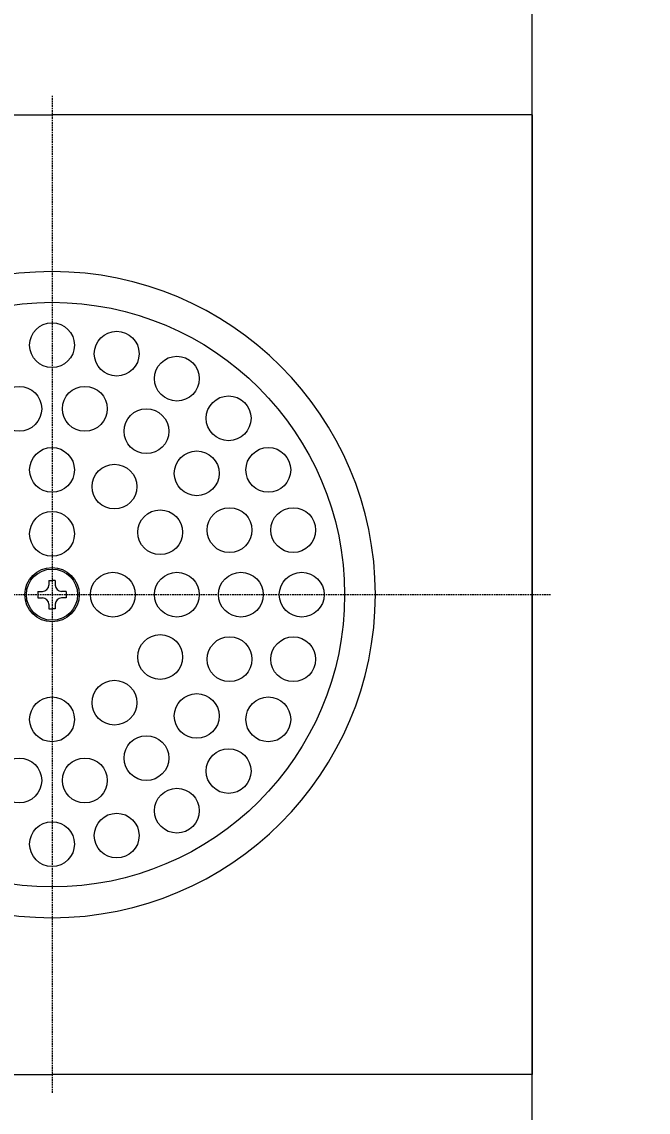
# Model space of a CAD drawing. Header units: millimetres. Extents: x -8913 to 62688, y -13000 to 43000.
# Drawn here: x 49532.8 to 49630.6, y 16244 to 16414.5 of the extents above; entities that cross this region are included whole.
import ezdxf

# ---------------------------------------------------------------- set-up
doc = ezdxf.new("R2010")
doc.units = ezdxf.units.MM
doc.header["$MEASUREMENT"] = 0
doc.header["$PDMODE"] = 1
doc.linetypes.add('1735 X DT-5BR-FFP$0$HIDDEN', pattern=[0.375, 0.25, -0.125])
doc.linetypes.add('HIDDEN', pattern=[0.375, 0.25, -0.125])
for name, color, linetype, lineweight in [('07--DIM-2', 2, 'Continuous', 25), ('1735 X DT-5BR-FFP$0$M--PLASTER-0', 8, 'Continuous', 9), ('1735 X DT-5BR-FFP$0$N--DRAINPOINT', 251, 'Continuous', 18), ('N--DRAINPOINT', 251, 'Continuous', 18), ('Z--X-REF', 7, 'Continuous', 0)]:
    doc.layers.add(name, color=color, linetype=linetype, lineweight=lineweight)
doc.styles.add('ISO', font='isocp2.shx', dxfattribs={"width": 0.8})
doc.dimstyles.new('1-100_AR', dxfattribs={"dimtxt": 225, "dimasz": 100, "dimexe": 100, "dimexo": 100, "dimgap": 0, "dimtad": 0, "dimdec": 0, "dimzin": 12, "dimdsep": 46, "dimtxsty": 'ISO', "dimblk": 'ARCHTICK', "dimcen": 100, "dimdle": 100, "dimclrd": 8, "dimclre": 9, "dimclrt": 2, "dimadec": 0, "dimazin": 0, "dimtfac": 1, "dimtdec": 0, "dimtmove": 0, "dimatfit": 2, "dimldrblk": 'ARCHTICK', "dimfxl": 1, "dimtvp": 0.75, "dimtolj": 1, "dimtzin": 12, "dimlwd": 9, "dimlwe": 9, "dimarcsym": 0})

# ---------------------------------------------------------------- blocks, each defined once
blk = doc.blocks.new('1735 X DT-5BR-FFP$0$FD_150x150')
at = {"layer": '1735 X DT-5BR-FFP$0$N--DRAINPOINT', "linetype": '1735 X DT-5BR-FFP$0$HIDDEN'}
for p, q in [((-25969.74, 12847.1), (-25969.74, 12691.1)), ((-26047.74, 12769.1), (-25891.74, 12769.1))]:
    blk.add_line(p, q, dxfattribs=at)
at = {"layer": '1735 X DT-5BR-FFP$0$N--DRAINPOINT', "ltscale": 5}
for p, q in [((-26044.74, 12844.1), (-25969.74, 12844.1)), ((-25894.74, 12844.1), (-25894.74, 12694.1)), ((-25970.24, 12771.3), (-25970.24, 12770.6)), ((-25970.24, 12771.3), (-25969.74, 12771.3)), ((-25969.24, 12771.3), (-25969.74, 12771.3)), ((-25969.24, 12771.3), (-25969.24, 12770.6)), ((-25971.94, 12769.6), (-25971.24, 12769.6)), ((-25971.94, 12769.6), (-25971.94, 12768.6)), ((-25967.54, 12769.6), (-25968.24, 12769.6)), ((-25967.54, 12769.6), (-25967.54, 12768.6)), ((-25971.94, 12768.6), (-25971.24, 12768.6)), ((-25970.24, 12767.6), (-25970.24, 12766.9)), ((-25969.24, 12767.6), (-25969.24, 12766.9)), ((-25967.54, 12768.6), (-25968.24, 12768.6)), ((-25919.24, 12769.1), (-25919.24, 12769.1)), ((-25970.24, 12766.9), (-25969.74, 12766.9)), ((-25969.24, 12766.9), (-25969.74, 12766.9)), ((-25894.74, 12694.1), (-25969.74, 12694.1)), ((-25917.24, 12694.1), (-25917.24, 12694.1))]:
    blk.add_line(p, q, dxfattribs=at)
at = {"layer": '1735 X DT-5BR-FFP$0$N--DRAINPOINT', "ltscale": 0.1}
for p, q in [((-25894.74, 12844.1), (-25969.74, 12844.1)), ((-25917.24, 12844.1), (-25917.24, 12844.1)), ((-25894.74, 12716.6), (-25894.74, 12716.6)), ((-26044.74, 12694.1), (-25969.74, 12694.1))]:
    blk.add_line(p, q, dxfattribs=at)
at = {"layer": '1735 X DT-5BR-FFP$0$N--DRAINPOINT', "ltscale": 5}
for points, knots in [([(-25969.74, 12819.6), (-25997.63, 12819.6), (-26020.24, 12796.99), (-26020.24, 12769.1), (-26020.24, 12741.21), (-25997.63, 12718.6), (-25969.74, 12718.6)], [0, 0, 0, 0, 1, 1, 1, 2, 2, 2, 2]), ([(-25969.74, 12718.6), (-25941.85, 12718.6), (-25919.24, 12741.21), (-25919.24, 12769.1), (-25919.24, 12796.99), (-25941.85, 12819.6), (-25969.74, 12819.6)], [0, 0, 0, 0, 1, 1, 1, 2, 2, 2, 2]), ([(-26015.44, 12769.1), (-26015.44, 12743.86), (-25994.98, 12723.4), (-25969.74, 12723.4), (-25944.5, 12723.4), (-25924.04, 12743.86), (-25924.04, 12769.1), (-25924.04, 12794.34), (-25944.5, 12814.8), (-25969.74, 12814.8), (-25994.98, 12814.8), (-26015.44, 12794.34), (-26015.44, 12769.1), (-26015.44, 12769.1), (-26015.44, 12769.1), (-26015.44, 12769.1)], [0, 0, 0, 0, 1, 1, 1, 2, 2, 2, 3, 3, 3, 4, 4, 4, 5, 5, 5, 5]), ([(-25973.24, 12808.1), (-25973.24, 12806.17), (-25971.67, 12804.6), (-25969.74, 12804.6), (-25967.81, 12804.6), (-25966.24, 12806.17), (-25966.24, 12808.1), (-25966.24, 12810.03), (-25967.81, 12811.6), (-25969.74, 12811.6), (-25971.67, 12811.6), (-25973.24, 12810.03), (-25973.24, 12808.1), (-25973.24, 12808.1), (-25973.24, 12808.1), (-25973.24, 12808.1)], [0, 0, 0, 0, 1, 1, 1, 2, 2, 2, 3, 3, 3, 4, 4, 4, 5, 5, 5, 5]), ([(-25963.14, 12806.77), (-25963.14, 12804.84), (-25961.58, 12803.27), (-25959.64, 12803.27), (-25957.71, 12803.27), (-25956.14, 12804.84), (-25956.14, 12806.77), (-25956.14, 12808.7), (-25957.71, 12810.27), (-25959.64, 12810.27), (-25961.58, 12810.27), (-25963.14, 12808.7), (-25963.14, 12806.77), (-25963.14, 12806.77), (-25963.14, 12806.77), (-25963.14, 12806.77)], [0, 0, 0, 0, 1, 1, 1, 2, 2, 2, 3, 3, 3, 4, 4, 4, 5, 5, 5, 5]), ([(-25953.74, 12802.87), (-25953.74, 12800.94), (-25952.17, 12799.37), (-25950.24, 12799.37), (-25948.3, 12799.37), (-25946.74, 12800.94), (-25946.74, 12802.87), (-25946.74, 12804.8), (-25948.3, 12806.37), (-25950.24, 12806.37), (-25952.17, 12806.37), (-25953.74, 12804.8), (-25953.74, 12802.87), (-25953.74, 12802.87), (-25953.74, 12802.87), (-25953.74, 12802.87)], [0, 0, 0, 0, 1, 1, 1, 2, 2, 2, 3, 3, 3, 4, 4, 4, 5, 5, 5, 5]), ([(-25978.36, 12798.15), (-25978.36, 12796.22), (-25976.79, 12794.65), (-25974.86, 12794.65), (-25972.93, 12794.65), (-25971.36, 12796.22), (-25971.36, 12798.15), (-25971.36, 12800.08), (-25972.93, 12801.65), (-25974.86, 12801.65), (-25976.79, 12801.65), (-25978.36, 12800.08), (-25978.36, 12798.15), (-25978.36, 12798.15), (-25978.36, 12798.15), (-25978.36, 12798.15)], [0, 0, 0, 0, 1, 1, 1, 2, 2, 2, 3, 3, 3, 4, 4, 4, 5, 5, 5, 5]), ([(-25968.12, 12798.15), (-25968.12, 12796.22), (-25966.55, 12794.65), (-25964.62, 12794.65), (-25962.68, 12794.65), (-25961.12, 12796.22), (-25961.12, 12798.15), (-25961.12, 12800.08), (-25962.68, 12801.65), (-25964.62, 12801.65), (-25966.55, 12801.65), (-25968.12, 12800.08), (-25968.12, 12798.15), (-25968.12, 12798.15), (-25968.12, 12798.15), (-25968.12, 12798.15)], [0, 0, 0, 0, 1, 1, 1, 2, 2, 2, 3, 3, 3, 4, 4, 4, 5, 5, 5, 5]), ([(-25945.66, 12796.67), (-25945.66, 12794.74), (-25944.09, 12793.17), (-25942.16, 12793.17), (-25940.23, 12793.17), (-25938.66, 12794.74), (-25938.66, 12796.67), (-25938.66, 12798.61), (-25940.23, 12800.17), (-25942.16, 12800.17), (-25944.09, 12800.17), (-25945.66, 12798.61), (-25945.66, 12796.67), (-25945.66, 12796.67), (-25945.66, 12796.67), (-25945.66, 12796.67)], [0, 0, 0, 0, 1, 1, 1, 2, 2, 2, 3, 3, 3, 4, 4, 4, 5, 5, 5, 5]), ([(-25958.49, 12794.65), (-25958.49, 12792.71), (-25956.92, 12791.14), (-25954.99, 12791.14), (-25953.06, 12791.14), (-25951.49, 12792.71), (-25951.49, 12794.65), (-25951.49, 12796.58), (-25953.06, 12798.15), (-25954.99, 12798.15), (-25956.92, 12798.15), (-25958.49, 12796.58), (-25958.49, 12794.65), (-25958.49, 12794.65), (-25958.49, 12794.65), (-25958.49, 12794.65)], [0, 0, 0, 0, 1, 1, 1, 2, 2, 2, 3, 3, 3, 4, 4, 4, 5, 5, 5, 5]), ([(-25973.24, 12788.6), (-25973.24, 12786.66), (-25971.67, 12785.1), (-25969.74, 12785.1), (-25967.81, 12785.1), (-25966.24, 12786.66), (-25966.24, 12788.6), (-25966.24, 12790.53), (-25967.81, 12792.1), (-25969.74, 12792.1), (-25971.67, 12792.1), (-25973.24, 12790.53), (-25973.24, 12788.6), (-25973.24, 12788.6), (-25973.24, 12788.6), (-25973.24, 12788.6)], [0, 0, 0, 0, 1, 1, 1, 2, 2, 2, 3, 3, 3, 4, 4, 4, 5, 5, 5, 5]), ([(-25950.64, 12788.06), (-25950.64, 12786.13), (-25949.07, 12784.56), (-25947.14, 12784.56), (-25945.21, 12784.56), (-25943.64, 12786.13), (-25943.64, 12788.06), (-25943.64, 12789.99), (-25945.21, 12791.56), (-25947.14, 12791.56), (-25949.07, 12791.56), (-25950.64, 12789.99), (-25950.64, 12788.06), (-25950.64, 12788.06), (-25950.64, 12788.06), (-25950.64, 12788.06)], [0, 0, 0, 0, 1, 1, 1, 2, 2, 2, 3, 3, 3, 4, 4, 4, 5, 5, 5, 5]), ([(-25939.46, 12788.6), (-25939.46, 12786.66), (-25937.9, 12785.1), (-25935.96, 12785.1), (-25934.03, 12785.1), (-25932.46, 12786.66), (-25932.46, 12788.6), (-25932.46, 12790.53), (-25934.03, 12792.1), (-25935.96, 12792.1), (-25937.9, 12792.1), (-25939.46, 12790.53), (-25939.46, 12788.6), (-25939.46, 12788.6), (-25939.46, 12788.6), (-25939.46, 12788.6)], [0, 0, 0, 0, 1, 1, 1, 2, 2, 2, 3, 3, 3, 4, 4, 4, 5, 5, 5, 5]), ([(-25963.49, 12785.98), (-25963.49, 12784.05), (-25961.92, 12782.49), (-25959.99, 12782.49), (-25958.05, 12782.49), (-25956.49, 12784.05), (-25956.49, 12785.98), (-25956.49, 12787.92), (-25958.05, 12789.48), (-25959.99, 12789.48), (-25961.92, 12789.48), (-25963.49, 12787.92), (-25963.49, 12785.98), (-25963.49, 12785.98), (-25963.49, 12785.98), (-25963.49, 12785.98)], [0, 0, 0, 0, 1, 1, 1, 2, 2, 2, 3, 3, 3, 4, 4, 4, 5, 5, 5, 5]), ([(-25973.24, 12778.6), (-25973.24, 12776.67), (-25971.67, 12775.1), (-25969.74, 12775.1), (-25967.81, 12775.1), (-25966.24, 12776.67), (-25966.24, 12778.6), (-25966.24, 12780.53), (-25967.81, 12782.1), (-25969.74, 12782.1), (-25971.67, 12782.1), (-25973.24, 12780.53), (-25973.24, 12778.6), (-25973.24, 12778.6), (-25973.24, 12778.6), (-25973.24, 12778.6)], [0, 0, 0, 0, 1, 1, 1, 2, 2, 2, 3, 3, 3, 4, 4, 4, 5, 5, 5, 5]), ([(-25956.35, 12778.85), (-25956.35, 12776.91), (-25954.78, 12775.35), (-25952.85, 12775.35), (-25950.92, 12775.35), (-25949.35, 12776.91), (-25949.35, 12778.85), (-25949.35, 12780.78), (-25950.92, 12782.35), (-25952.85, 12782.35), (-25954.78, 12782.35), (-25956.35, 12780.78), (-25956.35, 12778.85), (-25956.35, 12778.85), (-25956.35, 12778.85), (-25956.35, 12778.85)], [0, 0, 0, 0, 1, 1, 1, 2, 2, 2, 3, 3, 3, 4, 4, 4, 5, 5, 5, 5]), ([(-25945.52, 12779.19), (-25945.52, 12777.25), (-25943.95, 12775.69), (-25942.02, 12775.69), (-25940.08, 12775.69), (-25938.52, 12777.25), (-25938.52, 12779.19), (-25938.52, 12781.12), (-25940.08, 12782.69), (-25942.02, 12782.69), (-25943.95, 12782.69), (-25945.52, 12781.12), (-25945.52, 12779.19), (-25945.52, 12779.19), (-25945.52, 12779.19), (-25945.52, 12779.19)], [0, 0, 0, 0, 1, 1, 1, 2, 2, 2, 3, 3, 3, 4, 4, 4, 5, 5, 5, 5]), ([(-25935.57, 12779.19), (-25935.57, 12777.26), (-25934, 12775.69), (-25932.07, 12775.69), (-25930.13, 12775.69), (-25928.57, 12777.26), (-25928.57, 12779.19), (-25928.57, 12781.12), (-25930.13, 12782.69), (-25932.07, 12782.69), (-25934, 12782.69), (-25935.57, 12781.12), (-25935.57, 12779.19), (-25935.57, 12779.19), (-25935.57, 12779.19), (-25935.57, 12779.19)], [0, 0, 0, 0, 1, 1, 1, 2, 2, 2, 3, 3, 3, 4, 4, 4, 5, 5, 5, 5]), ([(-25973.99, 12769.1), (-25973.99, 12766.75), (-25972.08, 12764.85), (-25969.74, 12764.85), (-25967.39, 12764.85), (-25965.49, 12766.75), (-25965.49, 12769.1), (-25965.49, 12771.44), (-25967.39, 12773.35), (-25969.74, 12773.35), (-25972.08, 12773.35), (-25973.99, 12771.44), (-25973.99, 12769.1), (-25973.99, 12769.1), (-25973.99, 12769.1), (-25973.99, 12769.1)], [0, 0, 0, 0, 1, 1, 1, 2, 2, 2, 3, 3, 3, 4, 4, 4, 5, 5, 5, 5]), ([(-25973.74, 12769.1), (-25973.74, 12766.89), (-25971.95, 12765.1), (-25969.74, 12765.1), (-25967.53, 12765.1), (-25965.74, 12766.89), (-25965.74, 12769.1), (-25965.74, 12771.31), (-25967.53, 12773.1), (-25969.74, 12773.1), (-25971.95, 12773.1), (-25973.74, 12771.31), (-25973.74, 12769.1), (-25973.74, 12769.1), (-25973.74, 12769.1), (-25973.74, 12769.1)], [0, 0, 0, 0, 1, 1, 1, 2, 2, 2, 3, 3, 3, 4, 4, 4, 5, 5, 5, 5]), ([(-25963.74, 12769.1), (-25963.74, 12767.17), (-25962.17, 12765.6), (-25960.24, 12765.6), (-25958.31, 12765.6), (-25956.74, 12767.17), (-25956.74, 12769.1), (-25956.74, 12771.03), (-25958.31, 12772.6), (-25960.24, 12772.6), (-25962.17, 12772.6), (-25963.74, 12771.03), (-25963.74, 12769.1), (-25963.74, 12769.1), (-25963.74, 12769.1), (-25963.74, 12769.1)], [0, 0, 0, 0, 1, 1, 1, 2, 2, 2, 3, 3, 3, 4, 4, 4, 5, 5, 5, 5]), ([(-25953.74, 12769.1), (-25953.74, 12767.17), (-25952.17, 12765.6), (-25950.24, 12765.6), (-25948.3, 12765.6), (-25946.74, 12767.17), (-25946.74, 12769.1), (-25946.74, 12771.03), (-25948.3, 12772.6), (-25950.24, 12772.6), (-25952.17, 12772.6), (-25953.74, 12771.03), (-25953.74, 12769.1), (-25953.74, 12769.1), (-25953.74, 12769.1), (-25953.74, 12769.1)], [0, 0, 0, 0, 1, 1, 1, 2, 2, 2, 3, 3, 3, 4, 4, 4, 5, 5, 5, 5]), ([(-25943.74, 12769.1), (-25943.74, 12767.17), (-25942.17, 12765.6), (-25940.24, 12765.6), (-25938.31, 12765.6), (-25936.74, 12767.17), (-25936.74, 12769.1), (-25936.74, 12771.03), (-25938.31, 12772.6), (-25940.24, 12772.6), (-25942.17, 12772.6), (-25943.74, 12771.03), (-25943.74, 12769.1), (-25943.74, 12769.1), (-25943.74, 12769.1), (-25943.74, 12769.1)], [0, 0, 0, 0, 1, 1, 1, 2, 2, 2, 3, 3, 3, 4, 4, 4, 5, 5, 5, 5]), ([(-25934.24, 12769.1), (-25934.24, 12767.17), (-25932.67, 12765.6), (-25930.74, 12765.6), (-25928.81, 12765.6), (-25927.24, 12767.17), (-25927.24, 12769.1), (-25927.24, 12771.03), (-25928.81, 12772.6), (-25930.74, 12772.6), (-25932.67, 12772.6), (-25934.24, 12771.03), (-25934.24, 12769.1), (-25934.24, 12769.1), (-25934.24, 12769.1), (-25934.24, 12769.1)], [0, 0, 0, 0, 1, 1, 1, 2, 2, 2, 3, 3, 3, 4, 4, 4, 5, 5, 5, 5]), ([(-25956.35, 12759.35), (-25956.35, 12757.41), (-25954.78, 12755.85), (-25952.85, 12755.85), (-25950.92, 12755.85), (-25949.35, 12757.41), (-25949.35, 12759.35), (-25949.35, 12761.28), (-25950.92, 12762.85), (-25952.85, 12762.85), (-25954.78, 12762.85), (-25956.35, 12761.28), (-25956.35, 12759.35), (-25956.35, 12759.35), (-25956.35, 12759.35), (-25956.35, 12759.35)], [0, 0, 0, 0, 1, 1, 1, 2, 2, 2, 3, 3, 3, 4, 4, 4, 5, 5, 5, 5]), ([(-25945.52, 12759.01), (-25945.52, 12757.07), (-25943.95, 12755.51), (-25942.02, 12755.51), (-25940.08, 12755.51), (-25938.52, 12757.07), (-25938.52, 12759.01), (-25938.52, 12760.94), (-25940.08, 12762.51), (-25942.02, 12762.51), (-25943.95, 12762.51), (-25945.52, 12760.94), (-25945.52, 12759.01), (-25945.52, 12759.01), (-25945.52, 12759.01), (-25945.52, 12759.01)], [0, 0, 0, 0, 1, 1, 1, 2, 2, 2, 3, 3, 3, 4, 4, 4, 5, 5, 5, 5]), ([(-25935.57, 12759), (-25935.57, 12757.07), (-25934, 12755.5), (-25932.07, 12755.5), (-25930.13, 12755.5), (-25928.57, 12757.07), (-25928.57, 12759), (-25928.57, 12760.94), (-25930.13, 12762.5), (-25932.07, 12762.5), (-25934, 12762.5), (-25935.57, 12760.94), (-25935.57, 12759), (-25935.57, 12759), (-25935.57, 12759), (-25935.57, 12759)], [0, 0, 0, 0, 1, 1, 1, 2, 2, 2, 3, 3, 3, 4, 4, 4, 5, 5, 5, 5]), ([(-25963.49, 12752.21), (-25963.49, 12750.28), (-25961.92, 12748.71), (-25959.99, 12748.71), (-25958.05, 12748.71), (-25956.49, 12750.28), (-25956.49, 12752.21), (-25956.49, 12754.14), (-25958.05, 12755.71), (-25959.99, 12755.71), (-25961.92, 12755.71), (-25963.49, 12754.14), (-25963.49, 12752.21), (-25963.49, 12752.21), (-25963.49, 12752.21), (-25963.49, 12752.21)], [0, 0, 0, 0, 1, 1, 1, 2, 2, 2, 3, 3, 3, 4, 4, 4, 5, 5, 5, 5]), ([(-25973.24, 12749.6), (-25973.24, 12747.66), (-25971.67, 12746.1), (-25969.74, 12746.1), (-25967.81, 12746.1), (-25966.24, 12747.66), (-25966.24, 12749.6), (-25966.24, 12751.53), (-25967.81, 12753.1), (-25969.74, 12753.1), (-25971.67, 12753.1), (-25973.24, 12751.53), (-25973.24, 12749.6), (-25973.24, 12749.6), (-25973.24, 12749.6), (-25973.24, 12749.6)], [0, 0, 0, 0, 1, 1, 1, 2, 2, 2, 3, 3, 3, 4, 4, 4, 5, 5, 5, 5]), ([(-25950.64, 12750.13), (-25950.64, 12748.2), (-25949.07, 12746.64), (-25947.14, 12746.64), (-25945.21, 12746.64), (-25943.64, 12748.2), (-25943.64, 12750.13), (-25943.64, 12752.07), (-25945.21, 12753.63), (-25947.14, 12753.63), (-25949.07, 12753.63), (-25950.64, 12752.07), (-25950.64, 12750.13), (-25950.64, 12750.13), (-25950.64, 12750.13), (-25950.64, 12750.13)], [0, 0, 0, 0, 1, 1, 1, 2, 2, 2, 3, 3, 3, 4, 4, 4, 5, 5, 5, 5]), ([(-25939.46, 12749.6), (-25939.46, 12747.66), (-25937.9, 12746.1), (-25935.96, 12746.1), (-25934.03, 12746.1), (-25932.46, 12747.66), (-25932.46, 12749.6), (-25932.46, 12751.53), (-25934.03, 12753.1), (-25935.96, 12753.1), (-25937.9, 12753.1), (-25939.46, 12751.53), (-25939.46, 12749.6), (-25939.46, 12749.6), (-25939.46, 12749.6), (-25939.46, 12749.6)], [0, 0, 0, 0, 1, 1, 1, 2, 2, 2, 3, 3, 3, 4, 4, 4, 5, 5, 5, 5]), ([(-25958.49, 12743.55), (-25958.49, 12741.62), (-25956.92, 12740.05), (-25954.99, 12740.05), (-25953.06, 12740.05), (-25951.49, 12741.62), (-25951.49, 12743.55), (-25951.49, 12745.48), (-25953.06, 12747.05), (-25954.99, 12747.05), (-25956.92, 12747.05), (-25958.49, 12745.48), (-25958.49, 12743.55), (-25958.49, 12743.55), (-25958.49, 12743.55), (-25958.49, 12743.55)], [0, 0, 0, 0, 1, 1, 1, 2, 2, 2, 3, 3, 3, 4, 4, 4, 5, 5, 5, 5]), ([(-25945.66, 12741.52), (-25945.66, 12739.59), (-25944.09, 12738.02), (-25942.16, 12738.02), (-25940.23, 12738.02), (-25938.66, 12739.59), (-25938.66, 12741.52), (-25938.66, 12743.45), (-25940.23, 12745.02), (-25942.16, 12745.02), (-25944.09, 12745.02), (-25945.66, 12743.45), (-25945.66, 12741.52), (-25945.66, 12741.52), (-25945.66, 12741.52), (-25945.66, 12741.52)], [0, 0, 0, 0, 1, 1, 1, 2, 2, 2, 3, 3, 3, 4, 4, 4, 5, 5, 5, 5]), ([(-25978.36, 12740.05), (-25978.36, 12738.11), (-25976.79, 12736.55), (-25974.86, 12736.55), (-25972.93, 12736.55), (-25971.36, 12738.11), (-25971.36, 12740.05), (-25971.36, 12741.98), (-25972.93, 12743.55), (-25974.86, 12743.55), (-25976.79, 12743.55), (-25978.36, 12741.98), (-25978.36, 12740.05), (-25978.36, 12740.05), (-25978.36, 12740.05), (-25978.36, 12740.05)], [0, 0, 0, 0, 1, 1, 1, 2, 2, 2, 3, 3, 3, 4, 4, 4, 5, 5, 5, 5]), ([(-25968.12, 12740.05), (-25968.12, 12738.11), (-25966.55, 12736.55), (-25964.62, 12736.55), (-25962.68, 12736.55), (-25961.12, 12738.11), (-25961.12, 12740.05), (-25961.12, 12741.98), (-25962.68, 12743.55), (-25964.62, 12743.55), (-25966.55, 12743.55), (-25968.12, 12741.98), (-25968.12, 12740.05), (-25968.12, 12740.05), (-25968.12, 12740.05), (-25968.12, 12740.05)], [0, 0, 0, 0, 1, 1, 1, 2, 2, 2, 3, 3, 3, 4, 4, 4, 5, 5, 5, 5]), ([(-25953.74, 12735.32), (-25953.74, 12733.39), (-25952.17, 12731.82), (-25950.24, 12731.82), (-25948.3, 12731.82), (-25946.74, 12733.39), (-25946.74, 12735.32), (-25946.74, 12737.25), (-25948.3, 12738.82), (-25950.24, 12738.82), (-25952.17, 12738.82), (-25953.74, 12737.25), (-25953.74, 12735.32), (-25953.74, 12735.32), (-25953.74, 12735.32), (-25953.74, 12735.32)], [0, 0, 0, 0, 1, 1, 1, 2, 2, 2, 3, 3, 3, 4, 4, 4, 5, 5, 5, 5]), ([(-25973.24, 12730.1), (-25973.24, 12728.17), (-25971.67, 12726.6), (-25969.74, 12726.6), (-25967.81, 12726.6), (-25966.24, 12728.17), (-25966.24, 12730.1), (-25966.24, 12732.03), (-25967.81, 12733.6), (-25969.74, 12733.6), (-25971.67, 12733.6), (-25973.24, 12732.03), (-25973.24, 12730.1), (-25973.24, 12730.1), (-25973.24, 12730.1), (-25973.24, 12730.1)], [0, 0, 0, 0, 1, 1, 1, 2, 2, 2, 3, 3, 3, 4, 4, 4, 5, 5, 5, 5]), ([(-25963.14, 12731.43), (-25963.14, 12729.49), (-25961.58, 12727.93), (-25959.64, 12727.93), (-25957.71, 12727.93), (-25956.14, 12729.49), (-25956.14, 12731.43), (-25956.14, 12733.36), (-25957.71, 12734.93), (-25959.64, 12734.93), (-25961.58, 12734.93), (-25963.14, 12733.36), (-25963.14, 12731.43), (-25963.14, 12731.43), (-25963.14, 12731.43), (-25963.14, 12731.43)], [0, 0, 0, 0, 1, 1, 1, 2, 2, 2, 3, 3, 3, 4, 4, 4, 5, 5, 5, 5])]:
    blk.add_open_spline(points, degree=3, knots=knots, dxfattribs=at)
for points in [[(-25971.24, 12769.6), (-25970.69, 12769.6), (-25970.24, 12770.05), (-25970.24, 12770.6)], [(-25969.24, 12770.6), (-25969.24, 12770.05), (-25968.79, 12769.6), (-25968.24, 12769.6)], [(-25970.24, 12767.6), (-25970.24, 12768.15), (-25970.69, 12768.6), (-25971.24, 12768.6)], [(-25968.24, 12768.6), (-25968.79, 12768.6), (-25969.24, 12768.15), (-25969.24, 12767.6)]]:
    blk.add_open_spline(points, degree=3, dxfattribs=at)
blk = doc.blocks.new('1735 X DT-5BR-FFP$0$DT FF_DRAIN POINT')
at = {"layer": '1735 X DT-5BR-FFP$0$N--DRAINPOINT', "ltscale": 5}
blk.add_blockref('1735 X DT-5BR-FFP$0$FD_150x150', (82353.7, 3645.8), dxfattribs=at)
blk = doc.blocks.new('1735 X DT-5BR-FFP')
at = {"layer": '1735 X DT-5BR-FFP$0$M--PLASTER-0'}
blk.add_lwpolyline([(11575, 16950.03), (11575, 16025.02), (13825, 16024.9), (13825, 16624.9), (14725, 16624.9), (14725, 17149.9)], dxfattribs=at)
at = {"layer": '1735 X DT-5BR-FFP$0$N--DRAINPOINT', "ltscale": 5}
blk.add_blockref('1735 X DT-5BR-FFP$0$DT FF_DRAIN POINT', (-42633.98, -90), dxfattribs=at)
blk = doc.blocks.new('_ArchTick')
at = {"color": 0, "const_width": 0.15}
blk.add_lwpolyline([(-0.5, -0.5), (0.5, 0.5)], dxfattribs=at)
blk = doc.blocks.new('*D24')
at = {"layer": '07--DIM-2', "color": 8, "lineweight": 9, "transparency": 16777216}
blk.add_line((49662.14, 17950), (49662.14, 15900), dxfattribs=at)
at = {"layer": '07--DIM-2', "color": 9, "lineweight": 9, "transparency": 16777216}
for p, q in [((49937.5, 17850), (49562.14, 17850)), ((49637.5, 16000), (49562.14, 16000))]:
    blk.add_line(p, q, dxfattribs=at)
at = {"layer": 'Defpoints', "color": 0, "transparency": 16777216}
for p in [(50037.5, 17850), (49662.14, 16000), (49737.5, 16000)]:
    blk.add_point(p, dxfattribs=at)
at = {"layer": '07--DIM-2', "color": 8, "lineweight": 9, "transparency": 16777216, "xscale": 100, "yscale": 100, "zscale": 100}
for p, rotation in [((49662.14, 17850), 90), ((49662.14, 16000), 270)]:
    blk.add_blockref('_ArchTick', p, dxfattribs=dict(at, rotation=rotation))
at = {"layer": '07--DIM-2', "color": 2, "transparency": 16777216, "insert": (49493.39, 16925), "char_height": 225, "attachment_point": 5, "rotation": 90, "style": 'ISO'}
blk.add_mtext('\\A1;1850', dxfattribs=at)
blk = doc.blocks.new('FD_150x150')
at = {"layer": 'N--DRAINPOINT', "linetype": 'HIDDEN'}
for p, q in [((-25969.74, 12847.1), (-25969.74, 12691.1)), ((-26047.74, 12769.1), (-25891.74, 12769.1))]:
    blk.add_line(p, q, dxfattribs=at)
at = {"layer": 'N--DRAINPOINT', "ltscale": 5}
for p, q in [((-26044.74, 12844.1), (-25969.74, 12844.1)), ((-25894.74, 12844.1), (-25894.74, 12694.1)), ((-25970.24, 12771.3), (-25970.24, 12770.6)), ((-25970.24, 12771.3), (-25969.74, 12771.3)), ((-25969.24, 12771.3), (-25969.74, 12771.3)), ((-25969.24, 12771.3), (-25969.24, 12770.6)), ((-25971.94, 12769.6), (-25971.24, 12769.6)), ((-25971.94, 12769.6), (-25971.94, 12768.6)), ((-25967.54, 12769.6), (-25968.24, 12769.6)), ((-25967.54, 12769.6), (-25967.54, 12768.6)), ((-25971.94, 12768.6), (-25971.24, 12768.6)), ((-25970.24, 12767.6), (-25970.24, 12766.9)), ((-25969.24, 12767.6), (-25969.24, 12766.9)), ((-25967.54, 12768.6), (-25968.24, 12768.6)), ((-25919.24, 12769.1), (-25919.24, 12769.1)), ((-25970.24, 12766.9), (-25969.74, 12766.9)), ((-25969.24, 12766.9), (-25969.74, 12766.9)), ((-25894.74, 12694.1), (-25969.74, 12694.1)), ((-25917.24, 12694.1), (-25917.24, 12694.1))]:
    blk.add_line(p, q, dxfattribs=at)
at = {"layer": 'N--DRAINPOINT', "ltscale": 0.1}
for p, q in [((-25894.74, 12844.1), (-25969.74, 12844.1)), ((-25917.24, 12844.1), (-25917.24, 12844.1)), ((-25894.74, 12716.6), (-25894.74, 12716.6)), ((-26044.74, 12694.1), (-25969.74, 12694.1))]:
    blk.add_line(p, q, dxfattribs=at)
at = {"layer": 'N--DRAINPOINT', "ltscale": 5}
for points, knots in [([(-25969.74, 12819.6), (-25997.63, 12819.6), (-26020.24, 12796.99), (-26020.24, 12769.1), (-26020.24, 12741.21), (-25997.63, 12718.6), (-25969.74, 12718.6)], [0, 0, 0, 0, 1, 1, 1, 2, 2, 2, 2]), ([(-25969.74, 12718.6), (-25941.85, 12718.6), (-25919.24, 12741.21), (-25919.24, 12769.1), (-25919.24, 12796.99), (-25941.85, 12819.6), (-25969.74, 12819.6)], [0, 0, 0, 0, 1, 1, 1, 2, 2, 2, 2]), ([(-26015.44, 12769.1), (-26015.44, 12743.86), (-25994.98, 12723.4), (-25969.74, 12723.4), (-25944.5, 12723.4), (-25924.04, 12743.86), (-25924.04, 12769.1), (-25924.04, 12794.34), (-25944.5, 12814.8), (-25969.74, 12814.8), (-25994.98, 12814.8), (-26015.44, 12794.34), (-26015.44, 12769.1), (-26015.44, 12769.1), (-26015.44, 12769.1), (-26015.44, 12769.1)], [0, 0, 0, 0, 1, 1, 1, 2, 2, 2, 3, 3, 3, 4, 4, 4, 5, 5, 5, 5]), ([(-25973.24, 12808.1), (-25973.24, 12806.17), (-25971.67, 12804.6), (-25969.74, 12804.6), (-25967.81, 12804.6), (-25966.24, 12806.17), (-25966.24, 12808.1), (-25966.24, 12810.03), (-25967.81, 12811.6), (-25969.74, 12811.6), (-25971.67, 12811.6), (-25973.24, 12810.03), (-25973.24, 12808.1), (-25973.24, 12808.1), (-25973.24, 12808.1), (-25973.24, 12808.1)], [0, 0, 0, 0, 1, 1, 1, 2, 2, 2, 3, 3, 3, 4, 4, 4, 5, 5, 5, 5]), ([(-25963.14, 12806.77), (-25963.14, 12804.84), (-25961.58, 12803.27), (-25959.64, 12803.27), (-25957.71, 12803.27), (-25956.14, 12804.84), (-25956.14, 12806.77), (-25956.14, 12808.7), (-25957.71, 12810.27), (-25959.64, 12810.27), (-25961.58, 12810.27), (-25963.14, 12808.7), (-25963.14, 12806.77), (-25963.14, 12806.77), (-25963.14, 12806.77), (-25963.14, 12806.77)], [0, 0, 0, 0, 1, 1, 1, 2, 2, 2, 3, 3, 3, 4, 4, 4, 5, 5, 5, 5]), ([(-25953.74, 12802.87), (-25953.74, 12800.94), (-25952.17, 12799.37), (-25950.24, 12799.37), (-25948.3, 12799.37), (-25946.74, 12800.94), (-25946.74, 12802.87), (-25946.74, 12804.8), (-25948.3, 12806.37), (-25950.24, 12806.37), (-25952.17, 12806.37), (-25953.74, 12804.8), (-25953.74, 12802.87), (-25953.74, 12802.87), (-25953.74, 12802.87), (-25953.74, 12802.87)], [0, 0, 0, 0, 1, 1, 1, 2, 2, 2, 3, 3, 3, 4, 4, 4, 5, 5, 5, 5]), ([(-25978.36, 12798.15), (-25978.36, 12796.22), (-25976.79, 12794.65), (-25974.86, 12794.65), (-25972.93, 12794.65), (-25971.36, 12796.22), (-25971.36, 12798.15), (-25971.36, 12800.08), (-25972.93, 12801.65), (-25974.86, 12801.65), (-25976.79, 12801.65), (-25978.36, 12800.08), (-25978.36, 12798.15), (-25978.36, 12798.15), (-25978.36, 12798.15), (-25978.36, 12798.15)], [0, 0, 0, 0, 1, 1, 1, 2, 2, 2, 3, 3, 3, 4, 4, 4, 5, 5, 5, 5]), ([(-25968.12, 12798.15), (-25968.12, 12796.22), (-25966.55, 12794.65), (-25964.62, 12794.65), (-25962.68, 12794.65), (-25961.12, 12796.22), (-25961.12, 12798.15), (-25961.12, 12800.08), (-25962.68, 12801.65), (-25964.62, 12801.65), (-25966.55, 12801.65), (-25968.12, 12800.08), (-25968.12, 12798.15), (-25968.12, 12798.15), (-25968.12, 12798.15), (-25968.12, 12798.15)], [0, 0, 0, 0, 1, 1, 1, 2, 2, 2, 3, 3, 3, 4, 4, 4, 5, 5, 5, 5]), ([(-25945.66, 12796.67), (-25945.66, 12794.74), (-25944.09, 12793.17), (-25942.16, 12793.17), (-25940.23, 12793.17), (-25938.66, 12794.74), (-25938.66, 12796.67), (-25938.66, 12798.61), (-25940.23, 12800.17), (-25942.16, 12800.17), (-25944.09, 12800.17), (-25945.66, 12798.61), (-25945.66, 12796.67), (-25945.66, 12796.67), (-25945.66, 12796.67), (-25945.66, 12796.67)], [0, 0, 0, 0, 1, 1, 1, 2, 2, 2, 3, 3, 3, 4, 4, 4, 5, 5, 5, 5]), ([(-25958.49, 12794.65), (-25958.49, 12792.71), (-25956.92, 12791.14), (-25954.99, 12791.14), (-25953.06, 12791.14), (-25951.49, 12792.71), (-25951.49, 12794.65), (-25951.49, 12796.58), (-25953.06, 12798.15), (-25954.99, 12798.15), (-25956.92, 12798.15), (-25958.49, 12796.58), (-25958.49, 12794.65), (-25958.49, 12794.65), (-25958.49, 12794.65), (-25958.49, 12794.65)], [0, 0, 0, 0, 1, 1, 1, 2, 2, 2, 3, 3, 3, 4, 4, 4, 5, 5, 5, 5]), ([(-25973.24, 12788.6), (-25973.24, 12786.66), (-25971.67, 12785.1), (-25969.74, 12785.1), (-25967.81, 12785.1), (-25966.24, 12786.66), (-25966.24, 12788.6), (-25966.24, 12790.53), (-25967.81, 12792.1), (-25969.74, 12792.1), (-25971.67, 12792.1), (-25973.24, 12790.53), (-25973.24, 12788.6), (-25973.24, 12788.6), (-25973.24, 12788.6), (-25973.24, 12788.6)], [0, 0, 0, 0, 1, 1, 1, 2, 2, 2, 3, 3, 3, 4, 4, 4, 5, 5, 5, 5]), ([(-25950.64, 12788.06), (-25950.64, 12786.13), (-25949.07, 12784.56), (-25947.14, 12784.56), (-25945.21, 12784.56), (-25943.64, 12786.13), (-25943.64, 12788.06), (-25943.64, 12789.99), (-25945.21, 12791.56), (-25947.14, 12791.56), (-25949.07, 12791.56), (-25950.64, 12789.99), (-25950.64, 12788.06), (-25950.64, 12788.06), (-25950.64, 12788.06), (-25950.64, 12788.06)], [0, 0, 0, 0, 1, 1, 1, 2, 2, 2, 3, 3, 3, 4, 4, 4, 5, 5, 5, 5]), ([(-25939.46, 12788.6), (-25939.46, 12786.66), (-25937.9, 12785.1), (-25935.96, 12785.1), (-25934.03, 12785.1), (-25932.46, 12786.66), (-25932.46, 12788.6), (-25932.46, 12790.53), (-25934.03, 12792.1), (-25935.96, 12792.1), (-25937.9, 12792.1), (-25939.46, 12790.53), (-25939.46, 12788.6), (-25939.46, 12788.6), (-25939.46, 12788.6), (-25939.46, 12788.6)], [0, 0, 0, 0, 1, 1, 1, 2, 2, 2, 3, 3, 3, 4, 4, 4, 5, 5, 5, 5]), ([(-25963.49, 12785.98), (-25963.49, 12784.05), (-25961.92, 12782.49), (-25959.99, 12782.49), (-25958.05, 12782.49), (-25956.49, 12784.05), (-25956.49, 12785.98), (-25956.49, 12787.92), (-25958.05, 12789.48), (-25959.99, 12789.48), (-25961.92, 12789.48), (-25963.49, 12787.92), (-25963.49, 12785.98), (-25963.49, 12785.98), (-25963.49, 12785.98), (-25963.49, 12785.98)], [0, 0, 0, 0, 1, 1, 1, 2, 2, 2, 3, 3, 3, 4, 4, 4, 5, 5, 5, 5]), ([(-25973.24, 12778.6), (-25973.24, 12776.67), (-25971.67, 12775.1), (-25969.74, 12775.1), (-25967.81, 12775.1), (-25966.24, 12776.67), (-25966.24, 12778.6), (-25966.24, 12780.53), (-25967.81, 12782.1), (-25969.74, 12782.1), (-25971.67, 12782.1), (-25973.24, 12780.53), (-25973.24, 12778.6), (-25973.24, 12778.6), (-25973.24, 12778.6), (-25973.24, 12778.6)], [0, 0, 0, 0, 1, 1, 1, 2, 2, 2, 3, 3, 3, 4, 4, 4, 5, 5, 5, 5]), ([(-25956.35, 12778.85), (-25956.35, 12776.91), (-25954.78, 12775.35), (-25952.85, 12775.35), (-25950.92, 12775.35), (-25949.35, 12776.91), (-25949.35, 12778.85), (-25949.35, 12780.78), (-25950.92, 12782.35), (-25952.85, 12782.35), (-25954.78, 12782.35), (-25956.35, 12780.78), (-25956.35, 12778.85), (-25956.35, 12778.85), (-25956.35, 12778.85), (-25956.35, 12778.85)], [0, 0, 0, 0, 1, 1, 1, 2, 2, 2, 3, 3, 3, 4, 4, 4, 5, 5, 5, 5]), ([(-25945.52, 12779.19), (-25945.52, 12777.25), (-25943.95, 12775.69), (-25942.02, 12775.69), (-25940.08, 12775.69), (-25938.52, 12777.25), (-25938.52, 12779.19), (-25938.52, 12781.12), (-25940.08, 12782.69), (-25942.02, 12782.69), (-25943.95, 12782.69), (-25945.52, 12781.12), (-25945.52, 12779.19), (-25945.52, 12779.19), (-25945.52, 12779.19), (-25945.52, 12779.19)], [0, 0, 0, 0, 1, 1, 1, 2, 2, 2, 3, 3, 3, 4, 4, 4, 5, 5, 5, 5]), ([(-25935.57, 12779.19), (-25935.57, 12777.26), (-25934, 12775.69), (-25932.07, 12775.69), (-25930.13, 12775.69), (-25928.57, 12777.26), (-25928.57, 12779.19), (-25928.57, 12781.12), (-25930.13, 12782.69), (-25932.07, 12782.69), (-25934, 12782.69), (-25935.57, 12781.12), (-25935.57, 12779.19), (-25935.57, 12779.19), (-25935.57, 12779.19), (-25935.57, 12779.19)], [0, 0, 0, 0, 1, 1, 1, 2, 2, 2, 3, 3, 3, 4, 4, 4, 5, 5, 5, 5]), ([(-25973.99, 12769.1), (-25973.99, 12766.75), (-25972.08, 12764.85), (-25969.74, 12764.85), (-25967.39, 12764.85), (-25965.49, 12766.75), (-25965.49, 12769.1), (-25965.49, 12771.44), (-25967.39, 12773.35), (-25969.74, 12773.35), (-25972.08, 12773.35), (-25973.99, 12771.44), (-25973.99, 12769.1), (-25973.99, 12769.1), (-25973.99, 12769.1), (-25973.99, 12769.1)], [0, 0, 0, 0, 1, 1, 1, 2, 2, 2, 3, 3, 3, 4, 4, 4, 5, 5, 5, 5]), ([(-25973.74, 12769.1), (-25973.74, 12766.89), (-25971.95, 12765.1), (-25969.74, 12765.1), (-25967.53, 12765.1), (-25965.74, 12766.89), (-25965.74, 12769.1), (-25965.74, 12771.31), (-25967.53, 12773.1), (-25969.74, 12773.1), (-25971.95, 12773.1), (-25973.74, 12771.31), (-25973.74, 12769.1), (-25973.74, 12769.1), (-25973.74, 12769.1), (-25973.74, 12769.1)], [0, 0, 0, 0, 1, 1, 1, 2, 2, 2, 3, 3, 3, 4, 4, 4, 5, 5, 5, 5]), ([(-25963.74, 12769.1), (-25963.74, 12767.17), (-25962.17, 12765.6), (-25960.24, 12765.6), (-25958.31, 12765.6), (-25956.74, 12767.17), (-25956.74, 12769.1), (-25956.74, 12771.03), (-25958.31, 12772.6), (-25960.24, 12772.6), (-25962.17, 12772.6), (-25963.74, 12771.03), (-25963.74, 12769.1), (-25963.74, 12769.1), (-25963.74, 12769.1), (-25963.74, 12769.1)], [0, 0, 0, 0, 1, 1, 1, 2, 2, 2, 3, 3, 3, 4, 4, 4, 5, 5, 5, 5]), ([(-25953.74, 12769.1), (-25953.74, 12767.17), (-25952.17, 12765.6), (-25950.24, 12765.6), (-25948.3, 12765.6), (-25946.74, 12767.17), (-25946.74, 12769.1), (-25946.74, 12771.03), (-25948.3, 12772.6), (-25950.24, 12772.6), (-25952.17, 12772.6), (-25953.74, 12771.03), (-25953.74, 12769.1), (-25953.74, 12769.1), (-25953.74, 12769.1), (-25953.74, 12769.1)], [0, 0, 0, 0, 1, 1, 1, 2, 2, 2, 3, 3, 3, 4, 4, 4, 5, 5, 5, 5]), ([(-25943.74, 12769.1), (-25943.74, 12767.17), (-25942.17, 12765.6), (-25940.24, 12765.6), (-25938.31, 12765.6), (-25936.74, 12767.17), (-25936.74, 12769.1), (-25936.74, 12771.03), (-25938.31, 12772.6), (-25940.24, 12772.6), (-25942.17, 12772.6), (-25943.74, 12771.03), (-25943.74, 12769.1), (-25943.74, 12769.1), (-25943.74, 12769.1), (-25943.74, 12769.1)], [0, 0, 0, 0, 1, 1, 1, 2, 2, 2, 3, 3, 3, 4, 4, 4, 5, 5, 5, 5]), ([(-25934.24, 12769.1), (-25934.24, 12767.17), (-25932.67, 12765.6), (-25930.74, 12765.6), (-25928.81, 12765.6), (-25927.24, 12767.17), (-25927.24, 12769.1), (-25927.24, 12771.03), (-25928.81, 12772.6), (-25930.74, 12772.6), (-25932.67, 12772.6), (-25934.24, 12771.03), (-25934.24, 12769.1), (-25934.24, 12769.1), (-25934.24, 12769.1), (-25934.24, 12769.1)], [0, 0, 0, 0, 1, 1, 1, 2, 2, 2, 3, 3, 3, 4, 4, 4, 5, 5, 5, 5]), ([(-25956.35, 12759.35), (-25956.35, 12757.41), (-25954.78, 12755.85), (-25952.85, 12755.85), (-25950.92, 12755.85), (-25949.35, 12757.41), (-25949.35, 12759.35), (-25949.35, 12761.28), (-25950.92, 12762.85), (-25952.85, 12762.85), (-25954.78, 12762.85), (-25956.35, 12761.28), (-25956.35, 12759.35), (-25956.35, 12759.35), (-25956.35, 12759.35), (-25956.35, 12759.35)], [0, 0, 0, 0, 1, 1, 1, 2, 2, 2, 3, 3, 3, 4, 4, 4, 5, 5, 5, 5]), ([(-25945.52, 12759.01), (-25945.52, 12757.07), (-25943.95, 12755.51), (-25942.02, 12755.51), (-25940.08, 12755.51), (-25938.52, 12757.07), (-25938.52, 12759.01), (-25938.52, 12760.94), (-25940.08, 12762.51), (-25942.02, 12762.51), (-25943.95, 12762.51), (-25945.52, 12760.94), (-25945.52, 12759.01), (-25945.52, 12759.01), (-25945.52, 12759.01), (-25945.52, 12759.01)], [0, 0, 0, 0, 1, 1, 1, 2, 2, 2, 3, 3, 3, 4, 4, 4, 5, 5, 5, 5]), ([(-25935.57, 12759), (-25935.57, 12757.07), (-25934, 12755.5), (-25932.07, 12755.5), (-25930.13, 12755.5), (-25928.57, 12757.07), (-25928.57, 12759), (-25928.57, 12760.94), (-25930.13, 12762.5), (-25932.07, 12762.5), (-25934, 12762.5), (-25935.57, 12760.94), (-25935.57, 12759), (-25935.57, 12759), (-25935.57, 12759), (-25935.57, 12759)], [0, 0, 0, 0, 1, 1, 1, 2, 2, 2, 3, 3, 3, 4, 4, 4, 5, 5, 5, 5]), ([(-25963.49, 12752.21), (-25963.49, 12750.28), (-25961.92, 12748.71), (-25959.99, 12748.71), (-25958.05, 12748.71), (-25956.49, 12750.28), (-25956.49, 12752.21), (-25956.49, 12754.14), (-25958.05, 12755.71), (-25959.99, 12755.71), (-25961.92, 12755.71), (-25963.49, 12754.14), (-25963.49, 12752.21), (-25963.49, 12752.21), (-25963.49, 12752.21), (-25963.49, 12752.21)], [0, 0, 0, 0, 1, 1, 1, 2, 2, 2, 3, 3, 3, 4, 4, 4, 5, 5, 5, 5]), ([(-25973.24, 12749.6), (-25973.24, 12747.66), (-25971.67, 12746.1), (-25969.74, 12746.1), (-25967.81, 12746.1), (-25966.24, 12747.66), (-25966.24, 12749.6), (-25966.24, 12751.53), (-25967.81, 12753.1), (-25969.74, 12753.1), (-25971.67, 12753.1), (-25973.24, 12751.53), (-25973.24, 12749.6), (-25973.24, 12749.6), (-25973.24, 12749.6), (-25973.24, 12749.6)], [0, 0, 0, 0, 1, 1, 1, 2, 2, 2, 3, 3, 3, 4, 4, 4, 5, 5, 5, 5]), ([(-25950.64, 12750.13), (-25950.64, 12748.2), (-25949.07, 12746.64), (-25947.14, 12746.64), (-25945.21, 12746.64), (-25943.64, 12748.2), (-25943.64, 12750.13), (-25943.64, 12752.07), (-25945.21, 12753.63), (-25947.14, 12753.63), (-25949.07, 12753.63), (-25950.64, 12752.07), (-25950.64, 12750.13), (-25950.64, 12750.13), (-25950.64, 12750.13), (-25950.64, 12750.13)], [0, 0, 0, 0, 1, 1, 1, 2, 2, 2, 3, 3, 3, 4, 4, 4, 5, 5, 5, 5]), ([(-25939.46, 12749.6), (-25939.46, 12747.66), (-25937.9, 12746.1), (-25935.96, 12746.1), (-25934.03, 12746.1), (-25932.46, 12747.66), (-25932.46, 12749.6), (-25932.46, 12751.53), (-25934.03, 12753.1), (-25935.96, 12753.1), (-25937.9, 12753.1), (-25939.46, 12751.53), (-25939.46, 12749.6), (-25939.46, 12749.6), (-25939.46, 12749.6), (-25939.46, 12749.6)], [0, 0, 0, 0, 1, 1, 1, 2, 2, 2, 3, 3, 3, 4, 4, 4, 5, 5, 5, 5]), ([(-25958.49, 12743.55), (-25958.49, 12741.62), (-25956.92, 12740.05), (-25954.99, 12740.05), (-25953.06, 12740.05), (-25951.49, 12741.62), (-25951.49, 12743.55), (-25951.49, 12745.48), (-25953.06, 12747.05), (-25954.99, 12747.05), (-25956.92, 12747.05), (-25958.49, 12745.48), (-25958.49, 12743.55), (-25958.49, 12743.55), (-25958.49, 12743.55), (-25958.49, 12743.55)], [0, 0, 0, 0, 1, 1, 1, 2, 2, 2, 3, 3, 3, 4, 4, 4, 5, 5, 5, 5]), ([(-25945.66, 12741.52), (-25945.66, 12739.59), (-25944.09, 12738.02), (-25942.16, 12738.02), (-25940.23, 12738.02), (-25938.66, 12739.59), (-25938.66, 12741.52), (-25938.66, 12743.45), (-25940.23, 12745.02), (-25942.16, 12745.02), (-25944.09, 12745.02), (-25945.66, 12743.45), (-25945.66, 12741.52), (-25945.66, 12741.52), (-25945.66, 12741.52), (-25945.66, 12741.52)], [0, 0, 0, 0, 1, 1, 1, 2, 2, 2, 3, 3, 3, 4, 4, 4, 5, 5, 5, 5]), ([(-25978.36, 12740.05), (-25978.36, 12738.11), (-25976.79, 12736.55), (-25974.86, 12736.55), (-25972.93, 12736.55), (-25971.36, 12738.11), (-25971.36, 12740.05), (-25971.36, 12741.98), (-25972.93, 12743.55), (-25974.86, 12743.55), (-25976.79, 12743.55), (-25978.36, 12741.98), (-25978.36, 12740.05), (-25978.36, 12740.05), (-25978.36, 12740.05), (-25978.36, 12740.05)], [0, 0, 0, 0, 1, 1, 1, 2, 2, 2, 3, 3, 3, 4, 4, 4, 5, 5, 5, 5]), ([(-25968.12, 12740.05), (-25968.12, 12738.11), (-25966.55, 12736.55), (-25964.62, 12736.55), (-25962.68, 12736.55), (-25961.12, 12738.11), (-25961.12, 12740.05), (-25961.12, 12741.98), (-25962.68, 12743.55), (-25964.62, 12743.55), (-25966.55, 12743.55), (-25968.12, 12741.98), (-25968.12, 12740.05), (-25968.12, 12740.05), (-25968.12, 12740.05), (-25968.12, 12740.05)], [0, 0, 0, 0, 1, 1, 1, 2, 2, 2, 3, 3, 3, 4, 4, 4, 5, 5, 5, 5]), ([(-25953.74, 12735.32), (-25953.74, 12733.39), (-25952.17, 12731.82), (-25950.24, 12731.82), (-25948.3, 12731.82), (-25946.74, 12733.39), (-25946.74, 12735.32), (-25946.74, 12737.25), (-25948.3, 12738.82), (-25950.24, 12738.82), (-25952.17, 12738.82), (-25953.74, 12737.25), (-25953.74, 12735.32), (-25953.74, 12735.32), (-25953.74, 12735.32), (-25953.74, 12735.32)], [0, 0, 0, 0, 1, 1, 1, 2, 2, 2, 3, 3, 3, 4, 4, 4, 5, 5, 5, 5]), ([(-25973.24, 12730.1), (-25973.24, 12728.17), (-25971.67, 12726.6), (-25969.74, 12726.6), (-25967.81, 12726.6), (-25966.24, 12728.17), (-25966.24, 12730.1), (-25966.24, 12732.03), (-25967.81, 12733.6), (-25969.74, 12733.6), (-25971.67, 12733.6), (-25973.24, 12732.03), (-25973.24, 12730.1), (-25973.24, 12730.1), (-25973.24, 12730.1), (-25973.24, 12730.1)], [0, 0, 0, 0, 1, 1, 1, 2, 2, 2, 3, 3, 3, 4, 4, 4, 5, 5, 5, 5]), ([(-25963.14, 12731.43), (-25963.14, 12729.49), (-25961.58, 12727.93), (-25959.64, 12727.93), (-25957.71, 12727.93), (-25956.14, 12729.49), (-25956.14, 12731.43), (-25956.14, 12733.36), (-25957.71, 12734.93), (-25959.64, 12734.93), (-25961.58, 12734.93), (-25963.14, 12733.36), (-25963.14, 12731.43), (-25963.14, 12731.43), (-25963.14, 12731.43), (-25963.14, 12731.43)], [0, 0, 0, 0, 1, 1, 1, 2, 2, 2, 3, 3, 3, 4, 4, 4, 5, 5, 5, 5])]:
    blk.add_open_spline(points, degree=3, knots=knots, dxfattribs=at)
for points in [[(-25971.24, 12769.6), (-25970.69, 12769.6), (-25970.24, 12770.05), (-25970.24, 12770.6)], [(-25969.24, 12770.6), (-25969.24, 12770.05), (-25968.79, 12769.6), (-25968.24, 12769.6)], [(-25970.24, 12767.6), (-25970.24, 12768.15), (-25970.69, 12768.6), (-25971.24, 12768.6)], [(-25968.24, 12768.6), (-25968.79, 12768.6), (-25969.24, 12768.15), (-25969.24, 12767.6)]]:
    blk.add_open_spline(points, degree=3, dxfattribs=at)
blk = doc.blocks.new('DT FF_DRAIN POINT')
at = {"layer": 'N--DRAINPOINT', "ltscale": 5}
blk.add_blockref('FD_150x150', (82353.7, 3645.8), dxfattribs=at)
blk = doc.blocks.new('A$C5A397BC0')
at = {"layer": 'N--DRAINPOINT', "ltscale": 5}
blk.add_blockref('DT FF_DRAIN POINT', (-57633.98, -6540), dxfattribs=at)

msp = doc.modelspace()

# ---------------------------------------------------------------- block references
at = {"layer": 'Z--X-REF'}
msp.add_blockref('1735 X DT-5BR-FFP', (35787.5, 0), dxfattribs=at)

# ---------------------------------------------------------------- next in the draw order: block references
at = {"layer": 'N--DRAINPOINT'}
msp.add_blockref('A$C5A397BC0', (50787.5, 6450), dxfattribs=at)

# ---------------------------------------------------------------- next in the draw order: dimensions: what is measured, and where the dimension line sits
at = {"layer": '07--DIM-2'}
dim = msp.add_linear_dim(base=(49662.14, 16000), p1=(50037.5, 17850), p2=(49737.5, 16000), angle=90, dimstyle='1-100_AR', override={"dimtmove": 1}, dxfattribs=at)
dim.commit()
dim.dimension.update_dxf_attribs({"geometry": '*D24', "text_midpoint": (49493.39, 16925)})

doc.saveas('drawing.dxf')
